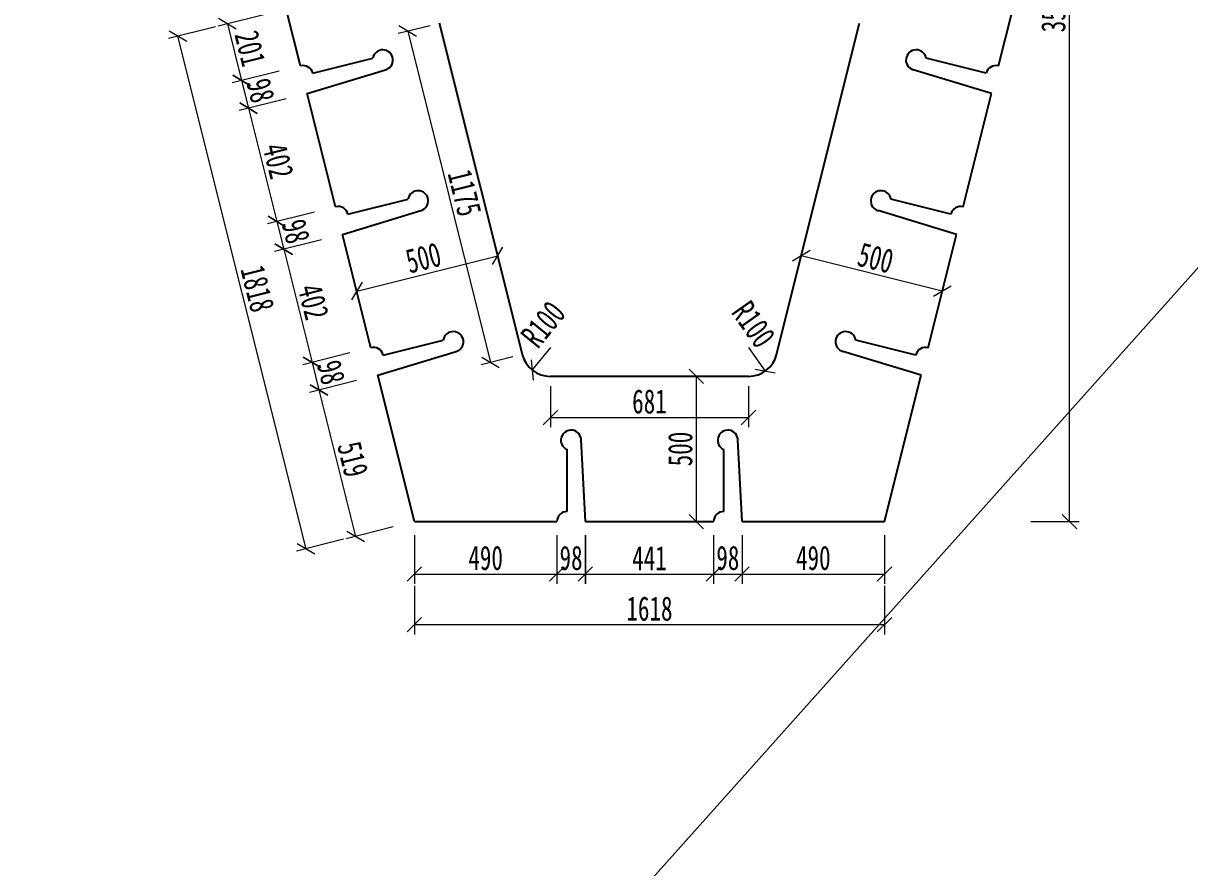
# Model space of a CAD drawing. Header units: millimetres. Extents: x -450182 to -147179, y 306993 to 695793.
# Drawn here: x -412760 to -408746, y 351337 to 354244 of the extents above; entities that cross this region are included whole.
import ezdxf

# ---------------------------------------------------------------- set-up
doc = ezdxf.new("R2010")
doc.units = ezdxf.units.MM
doc.header["$PDMODE"] = 34
doc.layers.get('Defpoints').update_dxf_attribs({"color": 8})
doc.layers.add('标注', color=4, linetype='Continuous', lineweight=13)
doc.layers.add('钢板粗线', color=1, linetype='Continuous', lineweight=25)
doc.styles.add('111', font='仿宋_GB2312.ttf', dxfattribs={"width": 0.7})
doc.dimstyles.new('200', dxfattribs={"dimscale": 0, "dimtxt": 2.5, "dimasz": 1.5, "dimexe": 1, "dimexo": 1, "dimgap": 0.4, "dimtad": 1, "dimdec": 0, "dimdsep": 46, "dimtxsty": '111', "dimblk": 'OBLIQUE', "dimcen": 0, "dimclrd": 256, "dimclre": 256, "dimclrt": 256, "dimadec": 1, "dimazin": 2, "dimtfac": 1, "dimtdec": 0, "dimtmove": 2, "dimatfit": 3, "dimfxl": 4, "dimfxlon": 1, "dimtolj": 1, "dimlwd": -1, "dimlwe": -1, "dimarcsym": 0})

# ---------------------------------------------------------------- blocks, each defined once
blk = doc.blocks.new('_Oblique')
at = {"color": 0, "linetype": 'ByBlock', "lineweight": -2}
blk.add_line((-0.5, -0.5), (0.5, 0.5), dxfattribs=at)
blk = doc.blocks.new('*D1069')
at = {"layer": 'Defpoints', "color": 0, "transparency": 16777216}
for p in [(-409796.6, 356056.1), (-409160.2, 356056.1), (-409796.6, 352528.1)]:
    blk.add_point(p, dxfattribs=at)
at = {"layer": '标注', "transparency": 16777216}
for p, q in [((-409293.5, 356056.1), (-409126.9, 356056.1)), ((-409160.2, 352528.1), (-409160.2, 356056.1)), ((-409293.5, 352528.1), (-409126.9, 352528.1))]:
    blk.add_line(p, q, dxfattribs=at)
at = {"layer": '标注', "transparency": 16777216, "xscale": 49.99999999999994, "yscale": 49.99999999999994, "zscale": 49.99999999999994}
for p, rotation in [((-409160.2, 356056.1), 90), ((-409160.2, 352528.1), 270)]:
    blk.add_blockref('_Oblique', p, dxfattribs=dict(at, rotation=rotation))
at = {"layer": '标注', "transparency": 16777216, "insert": (-409215.2, 354292.1), "char_height": 83.33, "attachment_point": 5, "rotation": 90, "style": '111'}
blk.add_mtext('\\A1;3528', dxfattribs=at)
blk = doc.blocks.new('*D1088')
at = {"layer": 'Defpoints', "color": 0, "transparency": 16777216}
for p in [(-411855.6, 354292.1), (-411806.8, 354097.1), (-412009.2, 354046.5)]:
    blk.add_point(p, dxfattribs=at)
at = {"layer": '标注', "transparency": 16777216}
for p, q in [((-411928.6, 354273.9), (-412090.3, 354233.4)), ((-412058, 354241.5), (-412009.2, 354046.5)), ((-411879.9, 354078.9), (-412041.6, 354038.4))]:
    blk.add_line(p, q, dxfattribs=at)
at = {"layer": '标注', "transparency": 16777216, "xscale": 49.99999999999994, "yscale": 49.99999999999994, "zscale": 49.99999999999994}
for p, rotation in [((-412058, 354241.5), 104.0362434679185), ((-412009.2, 354046.5), 284.0362434679184)]:
    blk.add_blockref('_Oblique', p, dxfattribs=dict(at, rotation=rotation))
at = {"layer": '标注', "transparency": 16777216, "insert": (-411980.2, 354157.4), "char_height": 83.33, "attachment_point": 5, "rotation": 284.0362, "style": '111'}
blk.add_mtext('\\A1;201', dxfattribs=at)
blk = doc.blocks.new('*D1089')
at = {"layer": 'Defpoints', "color": 0, "transparency": 16777216}
for p in [(-411806.8, 354097.1), (-411783.1, 354002), (-411985.5, 353951.4)]:
    blk.add_point(p, dxfattribs=at)
at = {"layer": '标注', "transparency": 16777216}
for p, q in [((-411879.9, 354078.9), (-412041.6, 354038.4)), ((-412009.2, 354046.5), (-411985.5, 353951.4)), ((-411856.1, 353983.8), (-412017.8, 353943.4))]:
    blk.add_line(p, q, dxfattribs=at)
at = {"layer": '标注', "transparency": 16777216, "xscale": 49.99999999999994, "yscale": 49.99999999999994, "zscale": 49.99999999999994}
for p, rotation in [((-412009.2, 354046.5), 104.0362434681576), ((-411985.5, 353951.4), 284.0362434681576)]:
    blk.add_blockref('_Oblique', p, dxfattribs=dict(at, rotation=rotation))
at = {"layer": '标注', "transparency": 16777216, "insert": (-411944, 354012.3), "char_height": 83.33, "attachment_point": 5, "rotation": 284.0362, "style": '111'}
blk.add_mtext('\\A1;98', dxfattribs=at)
blk = doc.blocks.new('*D1090')
at = {"layer": 'Defpoints', "color": 0, "transparency": 16777216}
for p in [(-411783.1, 354002), (-411685.6, 353612.1), (-411888, 353561.5)]:
    blk.add_point(p, dxfattribs=at)
at = {"layer": '标注', "transparency": 16777216}
for p, q in [((-411856.1, 353983.8), (-412017.8, 353943.4)), ((-411985.5, 353951.4), (-411888, 353561.5)), ((-411758.6, 353593.8), (-411920.3, 353553.4))]:
    blk.add_line(p, q, dxfattribs=at)
at = {"layer": '标注', "transparency": 16777216, "xscale": 49.99999999999994, "yscale": 49.99999999999994, "zscale": 49.99999999999994}
for p, rotation in [((-411985.5, 353951.4), 104.0362434679204), ((-411888, 353561.5), 284.0362434679204)]:
    blk.add_blockref('_Oblique', p, dxfattribs=dict(at, rotation=rotation))
at = {"layer": '标注', "transparency": 16777216, "insert": (-411883.3, 353769.8), "char_height": 83.33, "attachment_point": 5, "rotation": 284.0362, "style": '111'}
blk.add_mtext('\\A1;402', dxfattribs=at)
blk = doc.blocks.new('*D1091')
at = {"layer": 'Defpoints', "color": 0, "transparency": 16777216}
for p in [(-411685.6, 353612.1), (-411661.8, 353517), (-411864.2, 353466.4)]:
    blk.add_point(p, dxfattribs=at)
at = {"layer": '标注', "transparency": 16777216}
for p, q in [((-411758.6, 353593.8), (-411920.3, 353553.4)), ((-411888, 353561.5), (-411864.2, 353466.4)), ((-411734.8, 353498.7), (-411896.5, 353458.3))]:
    blk.add_line(p, q, dxfattribs=at)
at = {"layer": '标注', "transparency": 16777216, "xscale": 49.99999999999994, "yscale": 49.99999999999994, "zscale": 49.99999999999994}
for p, rotation in [((-411888, 353561.5), 104.0362434681576), ((-411864.2, 353466.4), 284.0362434681576)]:
    blk.add_blockref('_Oblique', p, dxfattribs=dict(at, rotation=rotation))
at = {"layer": '标注', "transparency": 16777216, "insert": (-411822.7, 353527.3), "char_height": 83.33, "attachment_point": 5, "rotation": 284.0362, "style": '111'}
blk.add_mtext('\\A1;98', dxfattribs=at)
blk = doc.blocks.new('*D1092')
at = {"layer": 'Defpoints', "color": 0, "transparency": 16777216}
for p in [(-411661.8, 353517), (-411564.3, 353127), (-411766.7, 353076.4)]:
    blk.add_point(p, dxfattribs=at)
at = {"layer": '标注', "transparency": 16777216}
for p, q in [((-411734.8, 353498.7), (-411896.5, 353458.3)), ((-411864.2, 353466.4), (-411766.7, 353076.4)), ((-411637.3, 353108.7), (-411799, 353068.3))]:
    blk.add_line(p, q, dxfattribs=at)
at = {"layer": '标注', "transparency": 16777216, "xscale": 49.99999999999994, "yscale": 49.99999999999994, "zscale": 49.99999999999994}
for p, rotation in [((-411864.2, 353466.4), 104.0362434679245), ((-411766.7, 353076.4), 284.0362434679245)]:
    blk.add_blockref('_Oblique', p, dxfattribs=dict(at, rotation=rotation))
at = {"layer": '标注', "transparency": 16777216, "insert": (-411762.1, 353284.7), "char_height": 83.33, "attachment_point": 5, "rotation": 284.0362, "style": '111'}
blk.add_mtext('\\A1;402', dxfattribs=at)
blk = doc.blocks.new('*D1093')
at = {"layer": 'Defpoints', "color": 0, "transparency": 16777216}
for p in [(-411564.3, 353127), (-411540.5, 353031.9), (-411742.9, 352981.3)]:
    blk.add_point(p, dxfattribs=at)
at = {"layer": '标注', "transparency": 16777216}
for p, q in [((-411637.3, 353108.7), (-411799, 353068.3)), ((-411766.7, 353076.4), (-411742.9, 352981.3)), ((-411613.6, 353013.6), (-411775.3, 352973.2))]:
    blk.add_line(p, q, dxfattribs=at)
at = {"layer": '标注', "transparency": 16777216, "xscale": 49.99999999999994, "yscale": 49.99999999999994, "zscale": 49.99999999999994}
for p, rotation in [((-411766.7, 353076.4), 104.0362434681576), ((-411742.9, 352981.3), 284.0362434681576)]:
    blk.add_blockref('_Oblique', p, dxfattribs=dict(at, rotation=rotation))
at = {"layer": '标注', "transparency": 16777216, "insert": (-411701.4, 353042.2), "char_height": 83.33, "attachment_point": 5, "rotation": 284.0362, "style": '111'}
blk.add_mtext('\\A1;98', dxfattribs=at)
blk = doc.blocks.new('*D1094')
at = {"layer": 'Defpoints', "color": 0, "transparency": 16777216}
for p in [(-411540.5, 353031.9), (-411414.6, 352528.1), (-411617, 352477.5)]:
    blk.add_point(p, dxfattribs=at)
at = {"layer": '标注', "transparency": 16777216}
for p, q in [((-411613.6, 353013.6), (-411775.3, 352973.2)), ((-411742.9, 352981.3), (-411617, 352477.5)), ((-411487.6, 352509.9), (-411649.3, 352469.4))]:
    blk.add_line(p, q, dxfattribs=at)
at = {"layer": '标注', "transparency": 16777216, "xscale": 49.99999999999994, "yscale": 49.99999999999994, "zscale": 49.99999999999994}
for p, rotation in [((-411742.9, 352981.3), 104.0362434679265), ((-411617, 352477.5), 284.0362434679265)]:
    blk.add_blockref('_Oblique', p, dxfattribs=dict(at, rotation=rotation))
at = {"layer": '标注', "transparency": 16777216, "insert": (-411626.6, 352742.8), "char_height": 83.33, "attachment_point": 5, "rotation": 284.0362, "style": '111'}
blk.add_mtext('\\A1;519', dxfattribs=at)
blk = doc.blocks.new('*D1095')
at = {"layer": 'Defpoints', "color": 0, "transparency": 16777216}
for p in [(-411855.6, 354292.1), (-412228.6, 354198.9), (-411414.6, 352528.1)]:
    blk.add_point(p, dxfattribs=at)
at = {"layer": '标注', "transparency": 16777216}
for p, q in [((-412099.2, 354231.2), (-412260.9, 354190.8)), ((-411787.6, 352434.9), (-412228.6, 354198.9)), ((-411658.2, 352467.2), (-411819.9, 352426.8))]:
    blk.add_line(p, q, dxfattribs=at)
at = {"layer": '标注', "transparency": 16777216, "xscale": 49.99999999999994, "yscale": 49.99999999999994, "zscale": 49.99999999999994}
for p, rotation in [((-412228.6, 354198.9), 104.036243467926), ((-411787.6, 352434.9), 284.036243467926)]:
    blk.add_blockref('_Oblique', p, dxfattribs=dict(at, rotation=rotation))
at = {"layer": '标注', "transparency": 16777216, "insert": (-411954.7, 353330.2), "char_height": 83.33, "attachment_point": 5, "rotation": 284.0362, "style": '111'}
blk.add_mtext('\\A1;1818', dxfattribs=at)
blk = doc.blocks.new('*D1098')
at = {"layer": 'Defpoints', "color": 0, "transparency": 16777216}
for p in [(-411328.1, 354243.6), (-411152.7, 353076.5), (-411043.1, 353103.9)]:
    blk.add_point(p, dxfattribs=at)
at = {"layer": '标注', "transparency": 16777216}
for p, q in [((-411360.4, 354235.5), (-411469.9, 354208.1)), ((-411437.6, 354216.2), (-411152.7, 353076.5)), ((-411075.5, 353095.8), (-411185, 353068.4))]:
    blk.add_line(p, q, dxfattribs=at)
at = {"layer": '标注', "transparency": 16777216, "xscale": 49.99999999999994, "yscale": 49.99999999999994, "zscale": 49.99999999999994}
for p, rotation in [((-411437.6, 354216.2), 104.0362434679286), ((-411152.7, 353076.5), 284.0362434679286)]:
    blk.add_blockref('_Oblique', p, dxfattribs=dict(at, rotation=rotation))
at = {"layer": '标注', "transparency": 16777216, "insert": (-411241.8, 353659.7), "char_height": 83.33, "attachment_point": 5, "rotation": 284.0362, "style": '111'}
blk.add_mtext('\\A1;1175', dxfattribs=at)
blk = doc.blocks.new('*D1099')
at = {"layer": 'Defpoints', "color": 0, "transparency": 16777216}
for p in [(-410946.1, 353028.1), (-410265, 353028.1), (-410265, 352886.5)]:
    blk.add_point(p, dxfattribs=at)
at = {"layer": '标注', "transparency": 16777216}
for p, q in [((-410946.1, 352994.8), (-410946.1, 352853.1)), ((-410265, 352994.8), (-410265, 352853.1)), ((-410946.1, 352886.5), (-410265, 352886.5))]:
    blk.add_line(p, q, dxfattribs=at)
at = {"layer": '标注', "transparency": 16777216, "xscale": 49.99999999999994, "yscale": 49.99999999999994, "zscale": 49.99999999999994, "rotation": 180}
blk.add_blockref('_Oblique', (-410946.1, 352886.5), dxfattribs=at)
at = {"layer": '标注', "transparency": 16777216, "xscale": 49.99999999999994, "yscale": 49.99999999999994, "zscale": 49.99999999999994}
blk.add_blockref('_Oblique', (-410265, 352886.5), dxfattribs=at)
at = {"layer": '标注', "transparency": 16777216, "insert": (-410605.6, 352941.5), "char_height": 83.33, "attachment_point": 5, "style": '111'}
blk.add_mtext('\\A1;681', dxfattribs=at)
blk = doc.blocks.new('*D1103')
at = {"layer": 'Defpoints', "color": 0, "transparency": 16777216}
for p in [(-411128, 353443.2), (-411128, 353443.2), (-411613, 353322)]:
    blk.add_point(p, dxfattribs=at)
at = {"layer": '标注', "transparency": 16777216}
for p, q in [((-411613, 353322), (-411128, 353443.2)), ((-411128, 353443.2), (-411136.1, 353475.6)), ((-411613, 353322), (-411621.1, 353354.3))]:
    blk.add_line(p, q, dxfattribs=at)
at = {"layer": '标注', "transparency": 16777216, "xscale": 49.99999999999994, "yscale": 49.99999999999994, "zscale": 49.99999999999994}
for p, rotation in [((-411128, 353443.2), 14.03624346792648), ((-411613, 353322), 194.0362434679265)]:
    blk.add_blockref('_Oblique', p, dxfattribs=dict(at, rotation=rotation))
at = {"layer": '标注', "transparency": 16777216, "insert": (-411383.8, 353436), "char_height": 83.33, "attachment_point": 5, "rotation": 14.0362, "style": '111'}
blk.add_mtext('\\A1;500', dxfattribs=at)
blk = doc.blocks.new('*D1104')
at = {"layer": 'Defpoints', "color": 0, "transparency": 16777216}
for p in [(-410083.2, 353443.2), (-410083.2, 353443.2), (-409598.1, 353322)]:
    blk.add_point(p, dxfattribs=at)
at = {"layer": '标注', "transparency": 16777216}
for p, q in [((-410083.2, 353443.2), (-410091.3, 353410.9)), ((-409598.1, 353322), (-410083.2, 353443.2)), ((-409598.1, 353322), (-409606.2, 353289.6))]:
    blk.add_line(p, q, dxfattribs=at)
at = {"layer": '标注', "transparency": 16777216, "xscale": 49.99999999999994, "yscale": 49.99999999999994, "zscale": 49.99999999999994}
for p, rotation in [((-410083.2, 353443.2), 165.9637565320751), ((-409598.1, 353322), 345.9637565320751)]:
    blk.add_blockref('_Oblique', p, dxfattribs=dict(at, rotation=rotation))
at = {"layer": '标注', "transparency": 16777216, "insert": (-409827.3, 353436), "char_height": 83.33, "attachment_point": 5, "rotation": 345.9638, "style": '111'}
blk.add_mtext('\\A1;500', dxfattribs=at)
blk = doc.blocks.new('*D841')
at = {"layer": 'Defpoints', "color": 0, "transparency": 16777216}
for p in [(-410444.3, 353028.1), (-410444.3, 352528.1), (-410444.3, 352528.1)]:
    blk.add_point(p, dxfattribs=at)
at = {"layer": '标注', "transparency": 16777216}
for p, q in [((-410444.3, 353028.1), (-410477.6, 353028.1)), ((-410444.3, 353028.1), (-410444.3, 352528.1)), ((-410444.3, 352528.1), (-410477.6, 352528.1))]:
    blk.add_line(p, q, dxfattribs=at)
at = {"layer": '标注', "transparency": 16777216, "xscale": 49.99999999999994, "yscale": 49.99999999999994, "zscale": 49.99999999999994}
for p, rotation in [((-410444.3, 353028.1), 90), ((-410444.3, 352528.1), 270)]:
    blk.add_blockref('_Oblique', p, dxfattribs=dict(at, rotation=rotation))
at = {"layer": '标注', "transparency": 16777216, "insert": (-410499.3, 352778.1), "char_height": 83.33, "attachment_point": 5, "rotation": 90, "style": '111'}
blk.add_mtext('\\A1;500', dxfattribs=at)
blk = doc.blocks.new('*D1108')
at = {"layer": 'Defpoints', "color": 0, "transparency": 16777216}
for p in [(-411414.6, 352528.1), (-410924.2, 352528.1), (-410924.2, 352347.7)]:
    blk.add_point(p, dxfattribs=at)
at = {"layer": '标注', "transparency": 16777216}
for p, q in [((-411414.6, 352481), (-411414.6, 352314.4)), ((-410924.2, 352481), (-410924.2, 352314.4)), ((-411414.6, 352347.7), (-410924.2, 352347.7))]:
    blk.add_line(p, q, dxfattribs=at)
at = {"layer": '标注', "transparency": 16777216, "xscale": 49.99999999999994, "yscale": 49.99999999999994, "zscale": 49.99999999999994, "rotation": 180}
blk.add_blockref('_Oblique', (-411414.6, 352347.7), dxfattribs=at)
at = {"layer": '标注', "transparency": 16777216, "xscale": 49.99999999999994, "yscale": 49.99999999999994, "zscale": 49.99999999999994}
blk.add_blockref('_Oblique', (-410924.2, 352347.7), dxfattribs=at)
at = {"layer": '标注', "transparency": 16777216, "insert": (-411169.4, 352402.7), "char_height": 83.33, "attachment_point": 5, "style": '111'}
blk.add_mtext('\\A1;490', dxfattribs=at)
blk = doc.blocks.new('*D845')
at = {"layer": 'Defpoints', "color": 0, "transparency": 16777216}
for p in [(-410924.2, 352528.1), (-410826.3, 352530.1), (-410826.3, 352347.7)]:
    blk.add_point(p, dxfattribs=at)
at = {"layer": '标注', "transparency": 16777216}
for p, q in [((-410924.2, 352481), (-410924.2, 352314.4)), ((-410826.3, 352481), (-410826.3, 352314.4)), ((-410924.2, 352347.7), (-410826.3, 352347.7))]:
    blk.add_line(p, q, dxfattribs=at)
at = {"layer": '标注', "transparency": 16777216, "xscale": 49.99999999999994, "yscale": 49.99999999999994, "zscale": 49.99999999999994, "rotation": 180}
blk.add_blockref('_Oblique', (-410924.2, 352347.7), dxfattribs=at)
at = {"layer": '标注', "transparency": 16777216, "xscale": 49.99999999999994, "yscale": 49.99999999999994, "zscale": 49.99999999999994}
blk.add_blockref('_Oblique', (-410826.3, 352347.7), dxfattribs=at)
at = {"layer": '标注', "transparency": 16777216, "insert": (-410875.3, 352402.7), "char_height": 83.33, "attachment_point": 5, "style": '111'}
blk.add_mtext('\\A1;98', dxfattribs=at)
blk = doc.blocks.new('*D1109')
at = {"layer": 'Defpoints', "color": 0, "transparency": 16777216}
for p in [(-410826.2, 352528.1), (-410384.9, 352528.1), (-410384.9, 352347.7)]:
    blk.add_point(p, dxfattribs=at)
at = {"layer": '标注', "transparency": 16777216}
for p, q in [((-410826.2, 352481), (-410826.2, 352314.4)), ((-410384.9, 352481), (-410384.9, 352314.4)), ((-410826.2, 352347.7), (-410384.9, 352347.7))]:
    blk.add_line(p, q, dxfattribs=at)
at = {"layer": '标注', "transparency": 16777216, "xscale": 49.99999999999994, "yscale": 49.99999999999994, "zscale": 49.99999999999994, "rotation": 180}
blk.add_blockref('_Oblique', (-410826.2, 352347.7), dxfattribs=at)
at = {"layer": '标注', "transparency": 16777216, "xscale": 49.99999999999994, "yscale": 49.99999999999994, "zscale": 49.99999999999994}
blk.add_blockref('_Oblique', (-410384.9, 352347.7), dxfattribs=at)
at = {"layer": '标注', "transparency": 16777216, "insert": (-410605.6, 352402.7), "char_height": 83.33, "attachment_point": 5, "style": '111'}
blk.add_mtext('\\A1;441', dxfattribs=at)
blk = doc.blocks.new('*D846')
at = {"layer": 'Defpoints', "color": 0, "transparency": 16777216}
for p in [(-410384.9, 352528.1), (-410286.9, 352528.1), (-410286.9, 352347.7)]:
    blk.add_point(p, dxfattribs=at)
at = {"layer": '标注', "transparency": 16777216}
for p, q in [((-410384.9, 352481), (-410384.9, 352314.4)), ((-410286.9, 352481), (-410286.9, 352314.4)), ((-410384.9, 352347.7), (-410286.9, 352347.7))]:
    blk.add_line(p, q, dxfattribs=at)
at = {"layer": '标注', "transparency": 16777216, "xscale": 49.99999999999994, "yscale": 49.99999999999994, "zscale": 49.99999999999994, "rotation": 180}
blk.add_blockref('_Oblique', (-410384.9, 352347.7), dxfattribs=at)
at = {"layer": '标注', "transparency": 16777216, "xscale": 49.99999999999994, "yscale": 49.99999999999994, "zscale": 49.99999999999994}
blk.add_blockref('_Oblique', (-410286.9, 352347.7), dxfattribs=at)
at = {"layer": '标注', "transparency": 16777216, "insert": (-410335.9, 352402.7), "char_height": 83.33, "attachment_point": 5, "style": '111'}
blk.add_mtext('\\A1;98', dxfattribs=at)
blk = doc.blocks.new('*D1110')
at = {"layer": 'Defpoints', "color": 0, "transparency": 16777216}
for p in [(-410286.9, 352528.1), (-409796.6, 352528.1), (-409796.6, 352347.7)]:
    blk.add_point(p, dxfattribs=at)
at = {"layer": '标注', "transparency": 16777216}
for p, q in [((-410286.9, 352481), (-410286.9, 352314.4)), ((-409796.6, 352481), (-409796.6, 352314.4)), ((-410286.9, 352347.7), (-409796.6, 352347.7))]:
    blk.add_line(p, q, dxfattribs=at)
at = {"layer": '标注', "transparency": 16777216, "xscale": 49.99999999999994, "yscale": 49.99999999999994, "zscale": 49.99999999999994, "rotation": 180}
blk.add_blockref('_Oblique', (-410286.9, 352347.7), dxfattribs=at)
at = {"layer": '标注', "transparency": 16777216, "xscale": 49.99999999999994, "yscale": 49.99999999999994, "zscale": 49.99999999999994}
blk.add_blockref('_Oblique', (-409796.6, 352347.7), dxfattribs=at)
at = {"layer": '标注', "transparency": 16777216, "insert": (-410041.7, 352402.7), "char_height": 83.33, "attachment_point": 5, "style": '111'}
blk.add_mtext('\\A1;490', dxfattribs=at)
blk = doc.blocks.new('*D847')
at = {"layer": 'Defpoints', "color": 0, "transparency": 16777216}
for p in [(-411414.6, 352528.1), (-409796.6, 352528.1), (-411414.6, 352173.3)]:
    blk.add_point(p, dxfattribs=at)
at = {"layer": '标注', "transparency": 16777216}
for p, q in [((-411414.6, 352306.6), (-411414.6, 352140)), ((-409796.6, 352306.6), (-409796.6, 352140)), ((-409796.6, 352173.3), (-411414.6, 352173.3))]:
    blk.add_line(p, q, dxfattribs=at)
at = {"layer": '标注', "transparency": 16777216, "xscale": 49.99999999999994, "yscale": 49.99999999999994, "zscale": 49.99999999999994, "rotation": 180}
blk.add_blockref('_Oblique', (-411414.6, 352173.3), dxfattribs=at)
at = {"layer": '标注', "transparency": 16777216, "xscale": 49.99999999999994, "yscale": 49.99999999999994, "zscale": 49.99999999999994}
blk.add_blockref('_Oblique', (-409796.6, 352173.3), dxfattribs=at)
at = {"layer": '标注', "transparency": 16777216, "insert": (-410605.6, 352228.3), "char_height": 83.33, "attachment_point": 5, "style": '111'}
blk.add_mtext('\\A1;1618', dxfattribs=at)
blk = doc.blocks.new('*D1193')
at = {"layer": 'Defpoints', "color": 0, "transparency": 16777216}
for p in [(-410265, 353128.1), (-410207.3, 353046.5)]:
    blk.add_point(p, dxfattribs=at)
at = {"layer": '标注', "transparency": 16777216}
blk.add_line((-410265, 353128.1), (-410207.3, 353046.5), dxfattribs=at)
at = {"layer": '标注', "transparency": 16777216, "xscale": 49.99999999999994, "yscale": 49.99999999999994, "zscale": 49.99999999999994, "rotation": 305.2759501480172}
blk.add_blockref('_Oblique', (-410207.3, 353046.5), dxfattribs=at)
at = {"layer": '标注', "transparency": 16777216, "insert": (-410247.4, 353207.1), "char_height": 83.33, "attachment_point": 5, "rotation": 305.276, "style": '111'}
blk.add_mtext('\\A1;R100', dxfattribs=at)
blk = doc.blocks.new('*D1194')
at = {"layer": 'Defpoints', "color": 0, "transparency": 16777216}
for p in [(-410946.1, 353128.1), (-411009.2, 353050.5)]:
    blk.add_point(p, dxfattribs=at)
at = {"layer": '标注', "transparency": 16777216}
blk.add_line((-410946.1, 353128.1), (-411009.2, 353050.5), dxfattribs=at)
at = {"layer": '标注', "transparency": 16777216, "xscale": 49.99999999999994, "yscale": 49.99999999999994, "zscale": 49.99999999999994, "rotation": 230.8898021704724}
blk.add_blockref('_Oblique', (-411009.2, 353050.5), dxfattribs=at)
at = {"layer": '标注', "transparency": 16777216, "insert": (-410971.3, 353207.1), "char_height": 83.33, "attachment_point": 5, "rotation": 50.8898, "style": '111'}
blk.add_mtext('\\A1;R100', dxfattribs=at)

msp = doc.modelspace()

# ---------------------------------------------------------------- linework, layer by layer
at = {"layer": '标注'}
msp.add_line((-364584.3, 402798.7), (-450181.9, 306993.3), dxfattribs=at)
at = {"layer": '钢板粗线'}
for p, q in [((-411806.8, 354097.1), (-411855.6, 354292.1)), ((-409404.3, 354097.1), (-409355.6, 354292.1)), ((-411043.1, 353103.9), (-411328.1, 354243.6)), ((-410168, 353103.9), (-409883.1, 354243.6)), ((-411764.4, 354071.7), (-411557.8, 354123.3)), ((-409446.8, 354071.7), (-409653.3, 354123.3)), ((-411783.1, 354002), (-411513.6, 354083.9)), ((-409428.1, 354002), (-409697.5, 354083.9)), ((-411685.6, 353612.1), (-411783.1, 354002)), ((-409525.6, 353612.1), (-409428.1, 354002)), ((-411643.1, 353586.6), (-411436.5, 353638.2)), ((-409568, 353586.6), (-409774.6, 353638.2)), ((-411661.8, 353517), (-411392.3, 353598.8)), ((-409549.4, 353517), (-409818.8, 353598.8)), ((-411564.3, 353127), (-411661.8, 353517)), ((-409646.9, 353127), (-409549.4, 353517)), ((-411521.8, 353101.5), (-411315.3, 353153.2)), ((-409689.3, 353101.5), (-409895.9, 353153.2)), ((-411540.5, 353031.9), (-411271.1, 353113.7)), ((-409670.6, 353031.9), (-409940.1, 353113.7)), ((-411414.6, 352528.1), (-411540.5, 353031.9)), ((-410265, 353028.1), (-410946.1, 353028.1)), ((-409796.6, 352528.1), (-409670.6, 353031.9)), ((-410826.2, 352528.1), (-410840.3, 352809.4)), ((-410286.9, 352528.1), (-410300.9, 352809.4)), ((-410889.2, 352563.1), (-410889.2, 352776)), ((-410349.9, 352563.1), (-410349.9, 352776)), ((-411414.6, 352528.1), (-410924.2, 352528.1)), ((-410826.2, 352528.1), (-410384.9, 352528.1)), ((-410286.9, 352528.1), (-409796.6, 352528.1))]:
    msp.add_line(p, q, dxfattribs=at)
for centre, radius, start, end in [((-411523.3, 354117.5), 35, 284.0362, 170.4581), ((-409687.8, 354117.5), 35, 9.5419, 255.9638), ((-411798.3, 354063.2), 35, 14.0362, 104.0362), ((-409412.8, 354063.2), 35, 75.9638, 165.9638), ((-411402, 353632.4), 35, 284.0362, 170.4581), ((-409809.1, 353632.4), 35, 9.5419, 255.9638), ((-411677.1, 353578.1), 35, 14.0362, 104.0362), ((-409534.1, 353578.1), 35, 75.9638, 165.9638), ((-411280.8, 353147.4), 35, 284.0362, 170.4581), ((-409930.4, 353147.4), 35, 9.5419, 255.9638), ((-411555.8, 353093), 35, 14.0362, 104.0362), ((-409655.3, 353093), 35, 75.9638, 165.9638), ((-410946.1, 353128.1), 100, 194.0362, 270), ((-410265, 353128.1), 100, 270, 345.9638), ((-410875.2, 352808.1), 35, 0, 246.4218), ((-410335.9, 352808.1), 35, 0, 246.4218), ((-410889.2, 352528.1), 35, 90, 180), ((-410349.9, 352528.1), 35, 90, 180)]:
    msp.add_arc(centre, radius, start, end, dxfattribs=at)

# ---------------------------------------------------------------- dimensions: what is measured, and where the dimension line sits
at = {"layer": '标注'}
dim = msp.add_linear_dim(base=(-409160.2, 356056.1), p1=(-409796.6, 352528.1), p2=(-409796.6, 356056.1), angle=90, dimstyle='200', override={"dimscale": 33.333333, "dimarcsym": 1}, dxfattribs=at)
dim.commit()
dim.dimension.update_dxf_attribs({"geometry": '*D1069', "text_midpoint": (-409215.2, 354292.1)})
for p1, p2, distance, picture, middle in [((-411414.6, 352528.1), (-411855.6, 354292.1), 384.5, '*D1095', (-411954.7, 353330.2)), ((-411855.6, 354292.1), (-411806.8, 354097.1), -208.6, '*D1088', (-411980.2, 354157.4)), ((-411328.1, 354243.6), (-411043.1, 353103.9), -112.9, '*D1098', (-411241.8, 353659.7)), ((-411806.8, 354097.1), (-411783.1, 354002), -208.6, '*D1089', (-411944, 354012.3)), ((-411783.1, 354002), (-411685.6, 353612.1), -208.6, '*D1090', (-411883.3, 353769.8)), ((-411685.6, 353612.1), (-411661.8, 353517), -208.6, '*D1091', (-411822.7, 353527.3)), ((-411661.8, 353517), (-411564.3, 353127), -208.6, '*D1092', (-411762.1, 353284.7)), ((-411613, 353322), (-411128, 353443.2), 0, '*D1103', (-411383.8, 353436)), ((-409598.1, 353322), (-410083.2, 353443.2), 0, '*D1104', (-409827.3, 353436)), ((-411564.3, 353127), (-411540.5, 353031.9), -208.6, '*D1093', (-411701.4, 353042.2)), ((-410444.3, 353028.1), (-410444.3, 352528.1), 0, '*D841', (-410499.3, 352778.1)), ((-411540.5, 353031.9), (-411414.6, 352528.1), -208.6, '*D1094', (-411626.6, 352742.8)), ((-410946.1, 353028.1), (-410265, 353028.1), -141.6, '*D1099', (-410605.6, 352941.5))]:
    dim = msp.add_aligned_dim(p1=p1, p2=p2, distance=distance, dimstyle='200', override={"dimscale": 33.333333, "dimarcsym": 1}, dxfattribs=at)
    dim.commit()
    dim.dimension.update_dxf_attribs({"geometry": picture, "text_midpoint": middle})
for center, mpoint, picture, middle in [((-410946.1, 353128.1), (-411009.2, 353050.5), '*D1194', (-410971.3, 353207.1)), ((-410265, 353128.1), (-410207.3, 353046.5), '*D1193', (-410247.4, 353207.1))]:
    dim = msp.add_radius_dim(center=center, mpoint=mpoint, dimstyle='200', override={"dimscale": 33.333333, "dimarcsym": 1}, dxfattribs=at)
    dim.commit()
    dim.dimension.update_dxf_attribs({"geometry": picture, "text_midpoint": middle, "dimtype": 164})
for base, p1, p2, picture, middle in [((-410924.2, 352347.7), (-411414.6, 352528.1), (-410924.2, 352528.1), '*D1108', (-411169.4, 352402.7)), ((-411414.6, 352173.3), (-409796.6, 352528.1), (-411414.6, 352528.1), '*D847', (-410605.6, 352228.3)), ((-410826.3, 352347.7), (-410924.2, 352528.1), (-410826.3, 352530.1), '*D845', (-410875.3, 352402.7)), ((-410384.9, 352347.7), (-410826.2, 352528.1), (-410384.9, 352528.1), '*D1109', (-410605.6, 352402.7)), ((-410286.9, 352347.7), (-410384.9, 352528.1), (-410286.9, 352528.1), '*D846', (-410335.9, 352402.7)), ((-409796.6, 352347.7), (-410286.9, 352528.1), (-409796.6, 352528.1), '*D1110', (-410041.7, 352402.7))]:
    dim = msp.add_linear_dim(base=base, p1=p1, p2=p2, dimstyle='200', override={"dimscale": 33.333333, "dimarcsym": 1}, dxfattribs=at)
    dim.commit()
    dim.dimension.update_dxf_attribs({"geometry": picture, "text_midpoint": middle})

doc.saveas('drawing.dxf')
